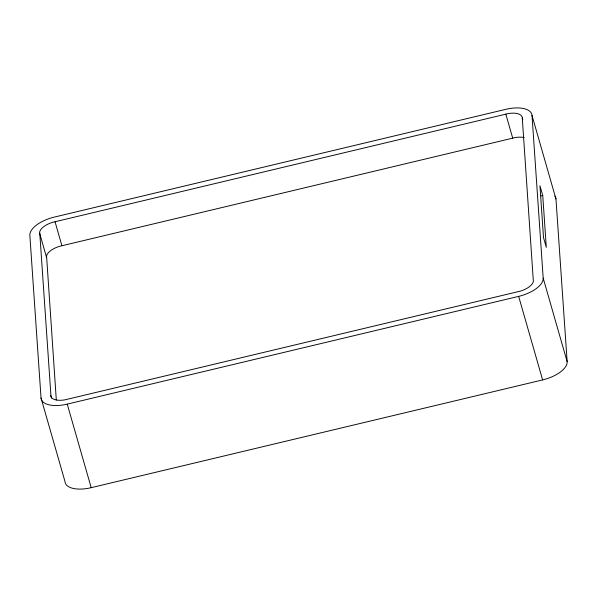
<?xml version="1.0" encoding="UTF-8"?>
<svg xmlns="http://www.w3.org/2000/svg" width="597" height="597" viewBox="0 0 597 597"><rect width="100%" height="100%" fill="white"/><g stroke="black" fill="none" stroke-linecap="round" stroke-linejoin="round"><path stroke-width="0.9" d="M522.271 117.937L533.36 281.463A16.097 7.388 -16 0 1 520.375 291.127L64.872 399.856A16.097 7.388 -16 0 1 50.999 396.602L39.686 231.979A16.097 7.388 -16 0 1 52.67 222.315L508.166 113.594A16.097 7.388 -16 0 1 522.039 116.84L522.785 119.713M56.312 400.027L46.566 255.979A16.097 7.388 -16 0 1 59.551 246.322L515.047 137.594A16.097 7.388 -16 0 1 524.188 137.579M540.972 195.92L542.74 195.503L539.942 185.727L543.501 237.576L546.307 247.352L542.74 195.503M41.036 397.99A26.178 12.007 -16 0 0 67.237 404.124L518.659 296.373A26.178 12.007 -16 0 0 543.188 278.127L532.009 115.46A26.178 12.007 -16 0 0 505.801 109.326L54.379 217.077A26.178 12.007 -16 0 0 29.85 235.322L41.036 397.99L64.991 481.54A26.178 12.007 -16 0 0 91.199 487.674L542.621 379.923A26.178 12.007 -16 0 0 567.15 361.678L555.964 199.01L532.009 115.46M505.808 114.079L512.689 138.079M543.188 278.127L567.15 361.678M518.659 296.373L542.621 379.923M55.021 221.681L61.901 245.68M39.603 233.151L46.484 257.15M67.237 404.124L91.199 487.674M50.767 395.512L51.536 398.177M554.889 196.062A26.178 12.007 -16 0 1 555.964 199.01"/></g></svg>
